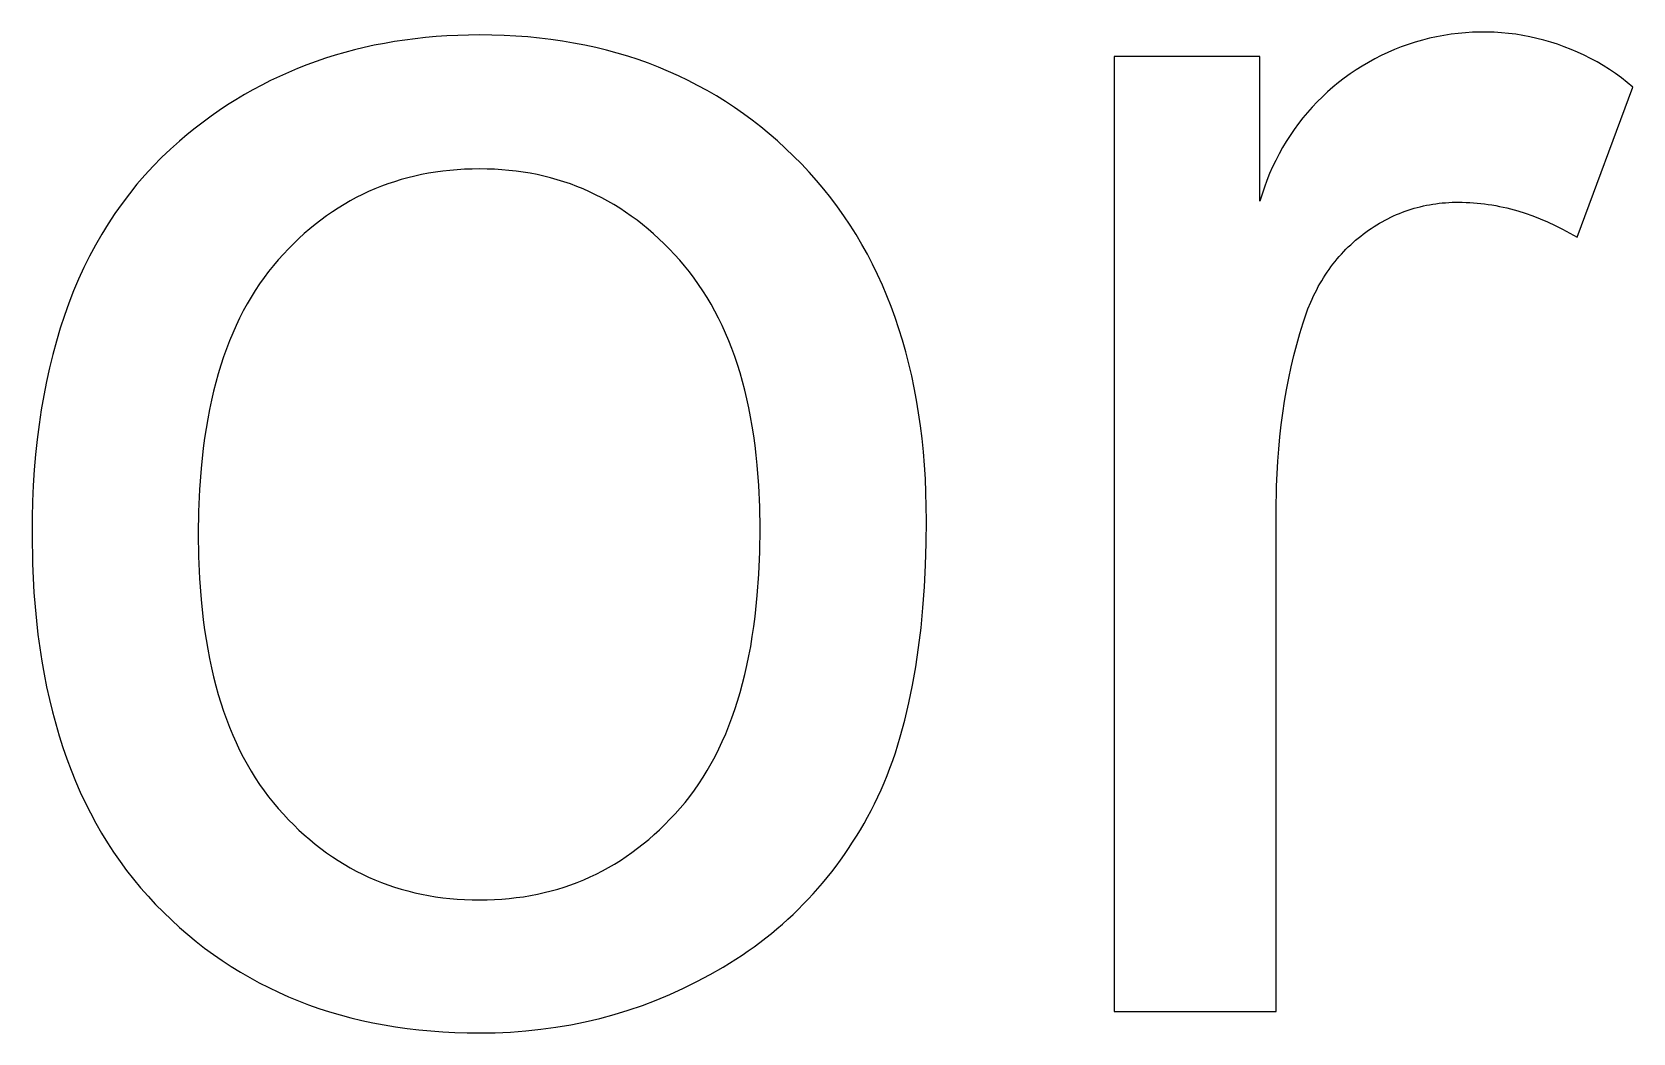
# Model space of a CAD drawing. Extents: x -87 to 75, y -128 to -16.
# Drawn here: x -85.63 to -75.92, y -126.13 to -120.06 of the extents above; entities that cross this region are included whole.
import ezdxf

# ---------------------------------------------------------------- set-up
doc = ezdxf.new("R2010")
doc.units = 0
doc.layers.add('MOSFET', color=7, linetype='CONTINUOUS')

msp = doc.modelspace()

# ---------------------------------------------------------------- linework, layer by layer
at = {"layer": 'MOSFET'}
for p, q in [((-83.5529, -120.1406), (-83.6133, -120.1537)), ((-83.4918, -120.1286), (-83.5529, -120.1406)), ((-83.4301, -120.1179), (-83.4918, -120.1286)), ((-83.3678, -120.1085), (-83.4301, -120.1179)), ((-83.3048, -120.1003), (-83.3678, -120.1085)), ((-83.2412, -120.0934), (-83.3048, -120.1003)), ((-83.1769, -120.0878), (-83.2412, -120.0934)), ((-83.112, -120.0834), (-83.1769, -120.0878)), ((-83.0464, -120.0802), (-83.112, -120.0834)), ((-82.9803, -120.0783), (-83.0464, -120.0802)), ((-82.9134, -120.0777), (-82.9803, -120.0783)), ((-82.8392, -120.0785), (-82.9134, -120.0777)), ((-82.7658, -120.0808), (-82.8392, -120.0785)), ((-82.6933, -120.0846), (-82.7658, -120.0808)), ((-82.6217, -120.0899), (-82.6933, -120.0846)), ((-82.5509, -120.0968), (-82.6217, -120.0899)), ((-82.4809, -120.1052), (-82.5509, -120.0968)), ((-82.4118, -120.1152), (-82.4809, -120.1052)), ((-82.3436, -120.1266), (-82.4118, -120.1152)), ((-82.2762, -120.1396), (-82.3436, -120.1266)), ((-82.2096, -120.1541), (-82.2762, -120.1396)), ((-83.9059, -120.2386), (-83.9625, -120.2593)), ((-83.8487, -120.2191), (-83.9059, -120.2386)), ((-83.7908, -120.2009), (-83.8487, -120.2191)), ((-83.7323, -120.1839), (-83.7908, -120.2009)), ((-83.6731, -120.1682), (-83.7323, -120.1839)), ((-83.6133, -120.1537), (-83.6731, -120.1682)), ((-82.1439, -120.1702), (-82.2096, -120.1541)), ((-82.0791, -120.1878), (-82.1439, -120.1702)), ((-82.0151, -120.2069), (-82.0791, -120.1878)), ((-81.9519, -120.2275), (-82.0151, -120.2069)), ((-81.8897, -120.2497), (-81.9519, -120.2275)), ((-78.18, -120.2086), (-79.0634, -120.2086)), ((-79.0634, -120.2086), (-79.0634, -126)), ((-78.18, -121.0866), (-78.18, -120.2086)), ((-84.1285, -120.3291), (-84.1825, -120.3548)), ((-84.0738, -120.3046), (-84.1285, -120.3291)), ((-84.0185, -120.2813), (-84.0738, -120.3046)), ((-83.9625, -120.2593), (-84.0185, -120.2813)), ((-81.8282, -120.2733), (-81.8897, -120.2497)), ((-81.7676, -120.2986), (-81.8282, -120.2733)), ((-81.7079, -120.3253), (-81.7676, -120.2986)), ((-81.649, -120.3536), (-81.7079, -120.3253)), ((-84.2887, -120.4101), (-84.3408, -120.4397)), ((-84.2359, -120.3819), (-84.2887, -120.4101)), ((-84.1825, -120.3548), (-84.2359, -120.3819)), ((-81.591, -120.3834), (-81.649, -120.3536)), ((-81.5338, -120.4147), (-81.591, -120.3834)), ((-81.4775, -120.4476), (-81.5338, -120.4147)), ((-76.2549, -121.3047), (-75.9168, -120.394)), ((-84.4432, -120.5025), (-84.4934, -120.5358)), ((-84.3923, -120.4705), (-84.4432, -120.5025)), ((-84.3408, -120.4397), (-84.3923, -120.4705)), ((-81.422, -120.482), (-81.4775, -120.4476)), ((-81.3674, -120.5179), (-81.422, -120.482)), ((-81.3137, -120.5553), (-81.3674, -120.5179)), ((-84.5919, -120.6062), (-84.6402, -120.6433)), ((-84.5429, -120.5704), (-84.5919, -120.6062)), ((-84.4934, -120.5358), (-84.5429, -120.5704)), ((-81.2607, -120.5943), (-81.3137, -120.5553)), ((-81.2087, -120.6348), (-81.2607, -120.5943)), ((-84.7348, -120.7212), (-84.7899, -120.7704)), ((-84.6878, -120.6816), (-84.7348, -120.7212)), ((-84.6402, -120.6433), (-84.6878, -120.6816)), ((-81.1575, -120.6768), (-81.2087, -120.6348)), ((-81.1071, -120.7204), (-81.1575, -120.6768)), ((-81.0576, -120.7655), (-81.1071, -120.7204)), ((-84.8431, -120.8213), (-84.8947, -120.8737)), ((-84.7899, -120.7704), (-84.8431, -120.8213)), ((-81.0089, -120.8121), (-81.0576, -120.7655)), ((-80.9611, -120.8603), (-81.0089, -120.8121)), ((-84.8947, -120.8737), (-84.9444, -120.9278)), ((-83.2235, -120.9166), (-83.2658, -120.9247)), ((-83.1807, -120.9096), (-83.2235, -120.9166)), ((-83.1374, -120.9037), (-83.1807, -120.9096)), ((-83.0936, -120.8989), (-83.1374, -120.9037)), ((-83.0493, -120.8951), (-83.0936, -120.8989)), ((-83.0045, -120.8924), (-83.0493, -120.8951)), ((-82.9592, -120.8908), (-83.0045, -120.8924)), ((-82.9134, -120.8903), (-82.9592, -120.8908)), ((-82.8683, -120.8908), (-82.9134, -120.8903)), ((-82.8237, -120.8924), (-82.8683, -120.8908)), ((-82.7795, -120.8951), (-82.8237, -120.8924)), ((-82.7358, -120.8989), (-82.7795, -120.8951)), ((-82.6926, -120.9038), (-82.7358, -120.8989)), ((-82.6498, -120.9097), (-82.6926, -120.9038)), ((-82.6075, -120.9167), (-82.6498, -120.9097)), ((-82.5656, -120.9248), (-82.6075, -120.9167)), ((-80.9145, -120.9098), (-80.9611, -120.8603)), ((-80.8694, -120.9604), (-80.9145, -120.9098)), ((-84.9925, -120.9836), (-85.0388, -121.0409)), ((-84.9444, -120.9278), (-84.9925, -120.9836)), ((-83.5485, -121.0113), (-83.5869, -121.0279)), ((-83.5096, -120.9957), (-83.5485, -121.0113)), ((-83.4702, -120.9812), (-83.5096, -120.9957)), ((-83.4303, -120.9677), (-83.4702, -120.9812)), ((-83.3899, -120.9553), (-83.4303, -120.9677)), ((-83.3491, -120.944), (-83.3899, -120.9553)), ((-83.3077, -120.9338), (-83.3491, -120.944)), ((-83.2658, -120.9247), (-83.3077, -120.9338)), ((-82.5242, -120.934), (-82.5656, -120.9248)), ((-82.4833, -120.9443), (-82.5242, -120.934)), ((-82.4428, -120.9557), (-82.4833, -120.9443)), ((-82.4028, -120.9681), (-82.4428, -120.9557)), ((-82.3633, -120.9816), (-82.4028, -120.9681)), ((-82.3242, -120.9962), (-82.3633, -120.9816)), ((-82.2856, -121.0119), (-82.3242, -120.9962)), ((-82.2474, -121.0286), (-82.2856, -121.0119)), ((-80.8257, -121.0122), (-80.8694, -120.9604)), ((-80.7835, -121.0652), (-80.8257, -121.0122)), ((-85.0833, -121.0999), (-85.1261, -121.1605)), ((-85.0388, -121.0409), (-85.0833, -121.0999)), ((-83.7357, -121.1054), (-83.7717, -121.1275)), ((-83.6992, -121.0844), (-83.7357, -121.1054)), ((-83.6623, -121.0645), (-83.6992, -121.0844)), ((-83.6248, -121.0457), (-83.6623, -121.0645)), ((-83.5869, -121.0279), (-83.6248, -121.0457)), ((-82.2098, -121.0465), (-82.2474, -121.0286)), ((-82.1725, -121.0654), (-82.2098, -121.0465)), ((-82.1358, -121.0854), (-82.1725, -121.0654)), ((-82.0995, -121.1065), (-82.1358, -121.0854)), ((-82.0636, -121.1286), (-82.0995, -121.1065)), ((-80.7428, -121.1194), (-80.7835, -121.0652)), ((-77.1882, -121.1149), (-77.1695, -121.1109)), ((-77.1695, -121.1109), (-77.1506, -121.1073)), ((-77.1506, -121.1073), (-77.1316, -121.1041)), ((-77.1316, -121.1041), (-77.1124, -121.1013)), ((-77.1124, -121.1013), (-77.0931, -121.0988)), ((-77.0931, -121.0988), (-77.0737, -121.0968)), ((-77.0737, -121.0968), (-77.0542, -121.095)), ((-77.0542, -121.095), (-77.0345, -121.0937)), ((-77.0345, -121.0937), (-77.0147, -121.0928)), ((-77.0147, -121.0928), (-76.9948, -121.0922)), ((-76.9948, -121.0922), (-76.9748, -121.092)), ((-76.9748, -121.092), (-76.9523, -121.0922)), ((-76.9523, -121.0922), (-76.9298, -121.0929)), ((-76.9298, -121.0929), (-76.9073, -121.0939)), ((-76.9073, -121.0939), (-76.8848, -121.0953)), ((-76.8848, -121.0953), (-76.8623, -121.0972)), ((-76.8623, -121.0972), (-76.8398, -121.0995)), ((-76.8398, -121.0995), (-76.8173, -121.1022)), ((-76.8173, -121.1022), (-76.7948, -121.1053)), ((-76.7948, -121.1053), (-76.7723, -121.1088)), ((-76.7723, -121.1088), (-76.7498, -121.1128)), ((-76.7498, -121.1128), (-76.7273, -121.1172)), ((-85.1261, -121.1605), (-85.1672, -121.2228)), ((-83.8766, -121.2001), (-83.9106, -121.2264)), ((-83.8421, -121.1748), (-83.8766, -121.2001)), ((-83.8071, -121.1506), (-83.8421, -121.1748)), ((-83.7717, -121.1275), (-83.8071, -121.1506)), ((-82.0283, -121.1519), (-82.0636, -121.1286)), ((-81.9934, -121.1762), (-82.0283, -121.1519)), ((-81.9589, -121.2016), (-81.9934, -121.1762)), ((-81.925, -121.2281), (-81.9589, -121.2016)), ((-80.7035, -121.1747), (-80.7428, -121.1194)), ((-80.6658, -121.2312), (-80.7035, -121.1747)), ((-77.4376, -121.2102), (-77.4206, -121.2009)), ((-77.4206, -121.2009), (-77.4035, -121.192)), ((-77.4035, -121.192), (-77.3862, -121.1835)), ((-77.3862, -121.1835), (-77.3689, -121.1754)), ((-77.3689, -121.1754), (-77.3514, -121.1676)), ((-77.3514, -121.1676), (-77.3338, -121.1603)), ((-77.3338, -121.1603), (-77.316, -121.1533)), ((-77.316, -121.1533), (-77.2982, -121.1467)), ((-77.2982, -121.1467), (-77.2802, -121.1404)), ((-77.2802, -121.1404), (-77.262, -121.1346)), ((-77.262, -121.1346), (-77.2438, -121.1291)), ((-77.2438, -121.1291), (-77.2254, -121.124)), ((-77.2254, -121.124), (-77.2069, -121.1192)), ((-77.2069, -121.1192), (-77.1882, -121.1149)), ((-76.7273, -121.1172), (-76.7048, -121.1219)), ((-76.7048, -121.1219), (-76.6823, -121.1271)), ((-76.6823, -121.1271), (-76.6599, -121.1327)), ((-76.6599, -121.1327), (-76.6149, -121.1452)), ((-76.6149, -121.1452), (-76.5699, -121.1593)), ((-76.5699, -121.1593), (-76.5249, -121.1751)), ((-76.5249, -121.1751), (-76.4799, -121.1925)), ((-76.4799, -121.1925), (-76.4349, -121.2117)), ((-85.2065, -121.2867), (-85.244, -121.3522)), ((-85.1672, -121.2228), (-85.2065, -121.2867)), ((-83.9772, -121.2824), (-84.0097, -121.3119)), ((-83.9441, -121.2539), (-83.9772, -121.2824)), ((-83.9106, -121.2264), (-83.9441, -121.2539)), ((-81.8914, -121.2557), (-81.925, -121.2281)), ((-81.8584, -121.2843), (-81.8914, -121.2557)), ((-81.8258, -121.314), (-81.8584, -121.2843)), ((-80.6295, -121.2889), (-80.6658, -121.2312)), ((-80.5947, -121.3477), (-80.6295, -121.2889)), ((-77.5843, -121.3104), (-77.5687, -121.2979)), ((-77.5687, -121.2979), (-77.5528, -121.2856)), ((-77.5528, -121.2856), (-77.5367, -121.2737)), ((-77.5367, -121.2737), (-77.5205, -121.2622)), ((-77.5205, -121.2622), (-77.5042, -121.251)), ((-77.5042, -121.251), (-77.4877, -121.2402)), ((-77.4877, -121.2402), (-77.4711, -121.2298)), ((-77.4711, -121.2298), (-77.4544, -121.2198)), ((-77.4544, -121.2198), (-77.4376, -121.2102)), ((-76.4349, -121.2117), (-76.3899, -121.2324)), ((-76.3899, -121.2324), (-76.3449, -121.2549)), ((-76.3449, -121.2549), (-76.2999, -121.2789)), ((-76.2999, -121.2789), (-76.2549, -121.3047)), ((-85.244, -121.3522), (-85.2798, -121.4193)), ((-84.0733, -121.3743), (-84.1044, -121.4072)), ((-84.0418, -121.3426), (-84.0733, -121.3743)), ((-84.0097, -121.3119), (-84.0418, -121.3426)), ((-81.7937, -121.3448), (-81.8258, -121.314)), ((-81.762, -121.3767), (-81.7937, -121.3448)), ((-81.7308, -121.4097), (-81.762, -121.3767)), ((-80.5614, -121.4077), (-80.5947, -121.3477)), ((-77.6854, -121.4064), (-77.6718, -121.3918)), ((-77.6718, -121.3918), (-77.6579, -121.3775)), ((-77.6579, -121.3775), (-77.6438, -121.3635)), ((-77.6438, -121.3635), (-77.6293, -121.3498)), ((-77.6293, -121.3498), (-77.6146, -121.3364)), ((-77.6146, -121.3364), (-77.5996, -121.3232)), ((-77.5996, -121.3232), (-77.5843, -121.3104)), ((-85.3139, -121.4881), (-85.3462, -121.5585)), ((-85.2798, -121.4193), (-85.3139, -121.4881)), ((-84.1648, -121.476), (-84.1937, -121.5121)), ((-84.135, -121.441), (-84.1648, -121.476)), ((-84.1044, -121.4072), (-84.135, -121.441)), ((-81.7001, -121.4438), (-81.7308, -121.4097)), ((-81.67, -121.4789), (-81.7001, -121.4438)), ((-81.641, -121.515), (-81.67, -121.4789)), ((-80.5296, -121.4688), (-80.5614, -121.4077)), ((-80.4992, -121.5311), (-80.5296, -121.4688)), ((-77.7723, -121.5167), (-77.7608, -121.5001)), ((-77.7608, -121.5001), (-77.7489, -121.4837)), ((-77.7489, -121.4837), (-77.7368, -121.4677)), ((-77.7368, -121.4677), (-77.7244, -121.4519)), ((-77.7244, -121.4519), (-77.7116, -121.4364)), ((-77.7116, -121.4364), (-77.6986, -121.4213)), ((-77.6986, -121.4213), (-77.6854, -121.4064)), ((-85.3462, -121.5585), (-85.3768, -121.6305)), ((-84.2487, -121.5875), (-84.2748, -121.6269)), ((-84.2217, -121.5492), (-84.2487, -121.5875)), ((-84.1937, -121.5121), (-84.2217, -121.5492)), ((-81.6128, -121.5521), (-81.641, -121.515)), ((-81.5857, -121.5903), (-81.6128, -121.5521)), ((-81.5595, -121.6294), (-81.5857, -121.5903)), ((-80.4704, -121.5946), (-80.4992, -121.5311)), ((-80.443, -121.6593), (-80.4704, -121.5946)), ((-77.8258, -121.6043), (-77.8157, -121.5862)), ((-77.8157, -121.5862), (-77.8053, -121.5684)), ((-77.8053, -121.5684), (-77.7946, -121.5509)), ((-77.7946, -121.5509), (-77.7836, -121.5336)), ((-77.7836, -121.5336), (-77.7723, -121.5167)), ((-85.3768, -121.6305), (-85.4056, -121.7042)), ((-84.2999, -121.6673), (-84.3241, -121.7089)), ((-84.2748, -121.6269), (-84.2999, -121.6673)), ((-81.5342, -121.6696), (-81.5595, -121.6294)), ((-81.5099, -121.7108), (-81.5342, -121.6696)), ((-80.4171, -121.7251), (-80.443, -121.6593)), ((-77.8721, -121.6992), (-77.8634, -121.6796)), ((-77.8634, -121.6796), (-77.8545, -121.6604)), ((-77.8545, -121.6604), (-77.8452, -121.6414)), ((-77.8452, -121.6414), (-77.8357, -121.6227)), ((-77.8357, -121.6227), (-77.8258, -121.6043)), ((-85.4327, -121.7794), (-85.458, -121.8564)), ((-85.4056, -121.7042), (-85.4327, -121.7794)), ((-84.3473, -121.7515), (-84.3696, -121.7953)), ((-84.3241, -121.7089), (-84.3473, -121.7515)), ((-81.4865, -121.7531), (-81.5099, -121.7108)), ((-81.4641, -121.7963), (-81.4865, -121.7531)), ((-80.3926, -121.7921), (-80.4171, -121.7251)), ((-80.3697, -121.8602), (-80.3926, -121.7921)), ((-77.9182, -121.8228), (-77.904, -121.7804)), ((-77.904, -121.7804), (-77.8886, -121.7392)), ((-77.8886, -121.7392), (-77.8721, -121.6992)), ((-85.458, -121.8564), (-85.4816, -121.9349)), ((-84.4113, -121.8861), (-84.4307, -121.9331)), ((-84.3909, -121.8401), (-84.4113, -121.8861)), ((-84.3696, -121.7953), (-84.3909, -121.8401)), ((-81.4427, -121.8406), (-81.4641, -121.7963)), ((-81.4222, -121.8858), (-81.4427, -121.8406)), ((-81.4026, -121.9321), (-81.4222, -121.8858)), ((-80.3482, -121.9296), (-80.3697, -121.8602)), ((-77.9565, -121.9552), (-77.938, -121.8886)), ((-77.938, -121.8886), (-77.9182, -121.8228)), ((-85.4816, -121.9349), (-85.5034, -122.0151)), ((-84.4492, -121.9812), (-84.4667, -122.0305)), ((-84.4307, -121.9331), (-84.4492, -121.9812)), ((-81.3841, -121.9794), (-81.4026, -121.9321)), ((-81.3664, -122.0278), (-81.3841, -121.9794)), ((-80.3282, -122.0001), (-80.3482, -121.9296)), ((-77.9738, -122.0225), (-77.9565, -121.9552)), ((-85.5034, -122.0151), (-85.5235, -122.0969)), ((-84.4833, -122.0808), (-84.499, -122.1322)), ((-84.4667, -122.0305), (-84.4833, -122.0808)), ((-81.3497, -122.0771), (-81.3664, -122.0278)), ((-81.334, -122.1275), (-81.3497, -122.0771)), ((-80.3097, -122.0717), (-80.3282, -122.0001)), ((-80.2927, -122.1445), (-80.3097, -122.0717)), ((-77.9898, -122.0907), (-77.9738, -122.0225)), ((-85.5418, -122.1803), (-85.5584, -122.2654)), ((-85.5235, -122.0969), (-85.5418, -122.1803)), ((-84.499, -122.1322), (-84.5137, -122.1848)), ((-81.3192, -122.1788), (-81.334, -122.1275)), ((-81.3054, -122.2312), (-81.3192, -122.1788)), ((-80.2772, -122.2185), (-80.2927, -122.1445)), ((-78.0179, -122.2292), (-78.0045, -122.1596)), ((-78.0045, -122.1596), (-77.9898, -122.0907)), ((-85.5584, -122.2654), (-85.5733, -122.3521)), ((-84.5274, -122.2384), (-84.5402, -122.2931)), ((-84.5137, -122.1848), (-84.5274, -122.2384)), ((-81.2925, -122.2847), (-81.3054, -122.2312)), ((-80.2631, -122.2937), (-80.2772, -122.2185)), ((-78.03, -122.2996), (-78.0179, -122.2292)), ((-85.5733, -122.3521), (-85.5864, -122.4404)), ((-84.5521, -122.3489), (-84.563, -122.4058)), ((-84.5402, -122.2931), (-84.5521, -122.3489)), ((-81.2806, -122.3391), (-81.2925, -122.2847)), ((-81.2697, -122.3945), (-81.2806, -122.3391)), ((-80.2505, -122.37), (-80.2631, -122.2937)), ((-80.2394, -122.4475), (-80.2505, -122.37)), ((-78.0505, -122.4428), (-78.0409, -122.3708)), ((-78.0409, -122.3708), (-78.03, -122.2996)), ((-85.5864, -122.4404), (-85.5977, -122.5304)), ((-84.5729, -122.4639), (-84.5819, -122.523)), ((-84.563, -122.4058), (-84.5729, -122.4639)), ((-81.2597, -122.451), (-81.2697, -122.3945)), ((-81.2506, -122.5085), (-81.2597, -122.451)), ((-80.2298, -122.5261), (-80.2394, -122.4475)), ((-78.0588, -122.5155), (-78.0505, -122.4428)), ((-85.5977, -122.5304), (-85.6073, -122.6219)), ((-84.5819, -122.523), (-84.59, -122.5832)), ((-81.2425, -122.567), (-81.2506, -122.5085)), ((-81.2354, -122.6265), (-81.2425, -122.567)), ((-80.2216, -122.6059), (-80.2298, -122.5261)), ((-78.0658, -122.589), (-78.0588, -122.5155)), ((-85.6073, -122.6219), (-85.6152, -122.7151)), ((-84.59, -122.5832), (-84.6033, -122.7069)), ((-81.2292, -122.687), (-81.2354, -122.6265)), ((-80.215, -122.6869), (-80.2216, -122.6059)), ((-78.0792, -122.8141), (-78.0716, -122.6633)), ((-78.0716, -122.6633), (-78.0658, -122.589)), ((-85.6152, -122.7151), (-85.6213, -122.81)), ((-84.6033, -122.7069), (-84.6127, -122.835)), ((-81.2196, -122.8111), (-81.2292, -122.687)), ((-80.2098, -122.7691), (-80.215, -122.6869)), ((-85.6213, -122.81), (-85.6257, -122.9065)), ((-84.6127, -122.835), (-84.6184, -122.9674)), ((-81.2139, -122.9393), (-81.2196, -122.8111)), ((-80.2061, -122.8524), (-80.2098, -122.7691)), ((-80.2039, -122.9368), (-80.2061, -122.8524)), ((-78.0818, -122.968), (-78.0792, -122.8141)), ((-85.6257, -122.9065), (-85.6283, -123.0046)), ((-81.212, -123.0716), (-81.2139, -122.9393)), ((-80.2031, -123.0225), (-80.2039, -122.9368)), ((-85.6283, -123.0046), (-85.6292, -123.1043)), ((-84.6184, -122.9674), (-84.6203, -123.1043)), ((-80.2044, -123.1604), (-80.2031, -123.0225)), ((-78.0818, -126), (-78.0818, -122.968)), ((-85.6292, -123.1043), (-85.6262, -123.285)), ((-84.6203, -123.1043), (-84.6184, -123.2412)), ((-81.2139, -123.2118), (-81.212, -123.0716)), ((-84.6184, -123.2412), (-84.6127, -123.3737)), ((-81.2196, -123.3474), (-81.2139, -123.2118)), ((-80.2084, -123.2945), (-80.2044, -123.1604)), ((-85.6262, -123.285), (-85.6175, -123.4603)), ((-80.2149, -123.4249), (-80.2084, -123.2945)), ((-84.6127, -123.3737), (-84.6033, -123.5018)), ((-81.2291, -123.4785), (-81.2196, -123.3474)), ((-80.2241, -123.5516), (-80.2149, -123.4249)), ((-85.6175, -123.4603), (-85.6109, -123.5459)), ((-84.6033, -123.5018), (-84.59, -123.6256)), ((-81.2423, -123.605), (-81.2291, -123.4785)), ((-85.6109, -123.5459), (-85.6028, -123.6302)), ((-85.6028, -123.6302), (-85.5933, -123.7132)), ((-84.59, -123.6256), (-84.5819, -123.6858)), ((-81.2504, -123.6665), (-81.2423, -123.605)), ((-80.2359, -123.6746), (-80.2241, -123.5516)), ((-85.5933, -123.7132), (-85.5823, -123.7948)), ((-84.5819, -123.6858), (-84.5729, -123.745)), ((-81.2693, -123.7862), (-81.2594, -123.7269)), ((-81.2594, -123.7269), (-81.2504, -123.6665)), ((-80.2503, -123.7938), (-80.2359, -123.6746)), ((-85.5823, -123.7948), (-85.5699, -123.8751)), ((-84.5729, -123.745), (-84.563, -123.8031)), ((-84.563, -123.8031), (-84.5521, -123.86)), ((-81.2802, -123.8443), (-81.2693, -123.7862)), ((-80.2673, -123.9093), (-80.2503, -123.7938)), ((-85.5699, -123.8751), (-85.5559, -123.954)), ((-84.5521, -123.86), (-84.5402, -123.9159)), ((-84.5402, -123.9159), (-84.5274, -123.9707)), ((-81.3049, -123.9572), (-81.2921, -123.9013)), ((-81.2921, -123.9013), (-81.2802, -123.8443)), ((-80.287, -124.0211), (-80.2673, -123.9093)), ((-85.5559, -123.954), (-85.5406, -124.0316)), ((-84.5274, -123.9707), (-84.5137, -124.0244)), ((-84.5137, -124.0244), (-84.499, -124.077)), ((-81.3333, -124.0654), (-81.3186, -124.0119)), ((-81.3186, -124.0119), (-81.3049, -123.9572)), ((-80.3093, -124.1292), (-80.287, -124.0211)), ((-85.5406, -124.0316), (-85.5237, -124.1079)), ((-85.5237, -124.1079), (-85.5054, -124.1828)), ((-84.499, -124.077), (-84.4833, -124.1285)), ((-81.3656, -124.1692), (-81.349, -124.1179)), ((-81.349, -124.1179), (-81.3333, -124.0654)), ((-85.5054, -124.1828), (-85.4857, -124.2563)), ((-84.4833, -124.1285), (-84.4667, -124.179)), ((-84.4667, -124.179), (-84.4492, -124.2283)), ((-81.4016, -124.2683), (-81.3831, -124.2193)), ((-81.3831, -124.2193), (-81.3656, -124.1692)), ((-80.3341, -124.2335), (-80.3093, -124.1292)), ((-85.4857, -124.2563), (-85.4644, -124.3286)), ((-84.4492, -124.2283), (-84.4307, -124.2765)), ((-84.4307, -124.2765), (-84.4113, -124.3237)), ((-81.4414, -124.3629), (-81.421, -124.3162)), ((-81.421, -124.3162), (-81.4016, -124.2683)), ((-80.3617, -124.3341), (-80.3341, -124.2335)), ((-85.4644, -124.3286), (-85.4417, -124.3995)), ((-85.4417, -124.3995), (-85.4176, -124.469)), ((-84.4113, -124.3237), (-84.3909, -124.3697)), ((-84.3909, -124.3697), (-84.3696, -124.4147)), ((-84.3696, -124.4147), (-84.3473, -124.4586)), ((-81.485, -124.453), (-81.4627, -124.4085)), ((-81.4627, -124.4085), (-81.4414, -124.3629)), ((-80.3918, -124.431), (-80.3764, -124.383)), ((-80.3764, -124.383), (-80.3617, -124.3341)), ((-85.4176, -124.469), (-85.3919, -124.5372)), ((-84.3473, -124.4586), (-84.3241, -124.5014)), ((-84.3241, -124.5014), (-84.2999, -124.5431)), ((-81.5324, -124.5385), (-81.5082, -124.4963)), ((-81.5082, -124.4963), (-81.485, -124.453)), ((-80.4245, -124.5241), (-80.4078, -124.478)), ((-80.4078, -124.478), (-80.3918, -124.431)), ((-85.3919, -124.5372), (-85.3648, -124.604)), ((-85.3648, -124.604), (-85.3363, -124.6696)), ((-84.2999, -124.5431), (-84.2748, -124.5837)), ((-84.2748, -124.5837), (-84.2487, -124.6232)), ((-81.5836, -124.6194), (-81.5575, -124.5795)), ((-81.5575, -124.5795), (-81.5324, -124.5385)), ((-80.4599, -124.6135), (-80.4419, -124.5693)), ((-80.4419, -124.5693), (-80.4245, -124.5241)), ((-85.3363, -124.6696), (-85.3063, -124.7337)), ((-84.2487, -124.6232), (-84.2217, -124.6616)), ((-84.2217, -124.6616), (-84.1937, -124.6989)), ((-84.1937, -124.6989), (-84.1648, -124.7351)), ((-81.6675, -124.7322), (-81.6386, -124.6957)), ((-81.6386, -124.6957), (-81.6106, -124.6581)), ((-81.6106, -124.6581), (-81.5836, -124.6194)), ((-80.5179, -124.7407), (-80.4979, -124.6992)), ((-80.4979, -124.6992), (-80.4786, -124.6568)), ((-80.4786, -124.6568), (-80.4599, -124.6135)), ((-85.3063, -124.7337), (-85.2748, -124.7966)), ((-85.2748, -124.7966), (-85.2418, -124.8581)), ((-84.1648, -124.7351), (-84.135, -124.7703)), ((-84.135, -124.7703), (-84.1044, -124.8043)), ((-81.759, -124.8349), (-81.7279, -124.8018)), ((-81.7279, -124.8018), (-81.6973, -124.7676)), ((-81.6973, -124.7676), (-81.6675, -124.7322)), ((-80.5598, -124.821), (-80.5385, -124.7812)), ((-80.5385, -124.7812), (-80.5179, -124.7407)), ((-85.2418, -124.8581), (-85.2074, -124.9182)), ((-84.1044, -124.8043), (-84.0733, -124.8373)), ((-84.0733, -124.8373), (-84.0418, -124.8692)), ((-84.0418, -124.8692), (-84.0097, -124.9)), ((-84.0097, -124.9), (-83.9772, -124.9297)), ((-81.855, -124.9278), (-81.8225, -124.8979)), ((-81.8225, -124.8979), (-81.7905, -124.867)), ((-81.7905, -124.867), (-81.759, -124.8349)), ((-80.6271, -124.9369), (-80.6041, -124.8988)), ((-80.6041, -124.8988), (-80.5816, -124.8602)), ((-80.5816, -124.8602), (-80.5598, -124.821)), ((-85.2074, -124.9182), (-85.1715, -124.977)), ((-85.1715, -124.977), (-85.1342, -125.0345)), ((-83.9772, -124.9297), (-83.9441, -124.9584)), ((-83.9441, -124.9584), (-83.9106, -124.986)), ((-83.9106, -124.986), (-83.8766, -125.0124)), ((-81.9554, -125.0109), (-81.9214, -124.9843)), ((-81.9214, -124.9843), (-81.888, -124.9566)), ((-81.888, -124.9566), (-81.855, -124.9278)), ((-80.675, -125.0114), (-80.6508, -124.9744)), ((-80.6508, -124.9744), (-80.6271, -124.9369)), ((-85.1342, -125.0345), (-85.0954, -125.0906)), ((-85.0954, -125.0906), (-85.0551, -125.1454)), ((-83.8766, -125.0124), (-83.8421, -125.0378)), ((-83.8421, -125.0378), (-83.8071, -125.0622)), ((-83.8071, -125.0622), (-83.7717, -125.0854)), ((-83.7717, -125.0854), (-83.7357, -125.1076)), ((-82.0959, -125.1065), (-82.06, -125.0842)), ((-82.06, -125.0842), (-82.0246, -125.0609)), ((-82.0246, -125.0609), (-81.9898, -125.0364)), ((-81.9898, -125.0364), (-81.9554, -125.0109)), ((-80.7513, -125.119), (-80.7253, -125.0837)), ((-80.7253, -125.0837), (-80.6999, -125.0478)), ((-80.6999, -125.0478), (-80.675, -125.0114)), ((-85.0551, -125.1454), (-85.0133, -125.1988)), ((-83.7357, -125.1076), (-83.6992, -125.1287)), ((-83.6992, -125.1287), (-83.6623, -125.1487)), ((-83.6623, -125.1487), (-83.6248, -125.1676)), ((-83.6248, -125.1676), (-83.5869, -125.1854)), ((-83.5869, -125.1854), (-83.5485, -125.2022)), ((-82.2823, -125.2016), (-82.244, -125.1847)), ((-82.244, -125.1847), (-82.2063, -125.1668)), ((-82.2063, -125.1668), (-82.169, -125.1478)), ((-82.169, -125.1478), (-82.1322, -125.1277)), ((-82.1322, -125.1277), (-82.0959, -125.1065)), ((-80.833, -125.2215), (-80.8052, -125.1879)), ((-80.8052, -125.1879), (-80.7779, -125.1537)), ((-80.7779, -125.1537), (-80.7513, -125.119)), ((-85.0133, -125.1988), (-84.9701, -125.2509)), ((-84.9701, -125.2509), (-84.9255, -125.3016)), ((-83.5485, -125.2022), (-83.5096, -125.2178)), ((-83.5096, -125.2178), (-83.4702, -125.2324)), ((-83.4702, -125.2324), (-83.4303, -125.246)), ((-83.4303, -125.246), (-83.3899, -125.2584)), ((-83.3899, -125.2584), (-83.3491, -125.2697)), ((-83.3491, -125.2697), (-83.3077, -125.28)), ((-83.3077, -125.28), (-83.2658, -125.2892)), ((-82.6055, -125.2972), (-82.5634, -125.289)), ((-82.5634, -125.289), (-82.5218, -125.2798)), ((-82.5218, -125.2798), (-82.4807, -125.2695)), ((-82.4807, -125.2695), (-82.44, -125.2581)), ((-82.44, -125.2581), (-82.3999, -125.2456)), ((-82.3999, -125.2456), (-82.3602, -125.232)), ((-82.3602, -125.232), (-82.321, -125.2173)), ((-82.321, -125.2173), (-82.2823, -125.2016)), ((-80.92, -125.319), (-80.8904, -125.2871)), ((-80.8904, -125.2871), (-80.8614, -125.2546)), ((-80.8614, -125.2546), (-80.833, -125.2215)), ((-84.9255, -125.3016), (-84.8793, -125.3511)), ((-84.8793, -125.3511), (-84.832, -125.399)), ((-83.2658, -125.2892), (-83.2235, -125.2973)), ((-83.2235, -125.2973), (-83.1807, -125.3043)), ((-83.1807, -125.3043), (-83.1374, -125.3103)), ((-83.1374, -125.3103), (-83.0936, -125.3151)), ((-83.0936, -125.3151), (-83.0493, -125.3189)), ((-83.0493, -125.3189), (-83.0045, -125.3216)), ((-83.0045, -125.3216), (-82.9592, -125.3232)), ((-82.9592, -125.3232), (-82.9134, -125.3238)), ((-82.9134, -125.3238), (-82.868, -125.3232)), ((-82.868, -125.3232), (-82.823, -125.3216)), ((-82.823, -125.3216), (-82.7786, -125.3189)), ((-82.7786, -125.3189), (-82.7346, -125.3151)), ((-82.7346, -125.3151), (-82.6911, -125.3102)), ((-82.6911, -125.3102), (-82.648, -125.3042)), ((-82.648, -125.3042), (-82.6055, -125.2972)), ((-81.0124, -125.4115), (-80.981, -125.3812)), ((-80.981, -125.3812), (-80.9502, -125.3504)), ((-80.9502, -125.3504), (-80.92, -125.319)), ((-84.832, -125.399), (-84.7838, -125.4455)), ((-84.7838, -125.4455), (-84.7347, -125.4904)), ((-81.1102, -125.4989), (-81.077, -125.4703)), ((-81.077, -125.4703), (-81.0444, -125.4412)), ((-81.0444, -125.4412), (-81.0124, -125.4115)), ((-84.7347, -125.4904), (-84.6846, -125.5338)), ((-84.6846, -125.5338), (-84.6336, -125.5757)), ((-84.6336, -125.5757), (-84.5818, -125.6161)), ((-81.2134, -125.5813), (-81.1784, -125.5544)), ((-81.1784, -125.5544), (-81.144, -125.5269)), ((-81.144, -125.5269), (-81.1102, -125.4989)), ((-84.5818, -125.6161), (-84.529, -125.6549)), ((-84.529, -125.6549), (-84.4753, -125.6922)), ((-81.3592, -125.6833), (-81.3219, -125.6587)), ((-81.3219, -125.6587), (-81.2851, -125.6334)), ((-81.2851, -125.6334), (-81.2489, -125.6076)), ((-81.2489, -125.6076), (-81.2134, -125.5813)), ((-84.4753, -125.6922), (-84.4207, -125.728)), ((-84.4207, -125.728), (-84.3652, -125.7623)), ((-84.3652, -125.7623), (-84.3087, -125.795)), ((-81.5147, -125.7764), (-81.4358, -125.731)), ((-81.4358, -125.731), (-81.3972, -125.7074)), ((-81.3972, -125.7074), (-81.3592, -125.6833)), ((-84.3087, -125.795), (-84.2514, -125.8263)), ((-84.2514, -125.8263), (-84.1932, -125.856)), ((-84.1932, -125.856), (-84.134, -125.8841)), ((-81.7591, -125.8969), (-81.6767, -125.8595)), ((-81.6767, -125.8595), (-81.5952, -125.8193)), ((-81.5952, -125.8193), (-81.5147, -125.7764)), ((-84.134, -125.8841), (-84.0739, -125.9108)), ((-84.0739, -125.9108), (-84.013, -125.9359)), ((-84.013, -125.9359), (-83.9511, -125.9595)), ((-83.9511, -125.9595), (-83.8883, -125.9816)), ((-82.0117, -125.9924), (-81.9266, -125.9633)), ((-81.9266, -125.9633), (-81.8424, -125.9315)), ((-81.8424, -125.9315), (-81.7591, -125.8969)), ((-83.8883, -125.9816), (-83.8245, -126.0022)), ((-83.8245, -126.0022), (-83.7599, -126.0212)), ((-83.7599, -126.0212), (-83.6944, -126.0387)), ((-83.6944, -126.0387), (-83.628, -126.0547)), ((-83.628, -126.0547), (-83.5606, -126.0692)), ((-82.3614, -126.081), (-82.2726, -126.063)), ((-82.2726, -126.063), (-82.1847, -126.0423)), ((-82.1847, -126.0423), (-82.0978, -126.0187)), ((-82.0978, -126.0187), (-82.0117, -125.9924)), ((-79.0634, -126), (-78.0818, -126)), ((-83.5606, -126.0692), (-83.4923, -126.0821)), ((-83.4923, -126.0821), (-83.4232, -126.0936)), ((-83.4232, -126.0936), (-83.3531, -126.1035)), ((-83.3531, -126.1035), (-83.2821, -126.1118)), ((-83.2821, -126.1118), (-83.2102, -126.1187)), ((-83.2102, -126.1187), (-83.1373, -126.124)), ((-83.1373, -126.124), (-83.0636, -126.1278)), ((-83.0636, -126.1278), (-82.989, -126.1301)), ((-82.989, -126.1301), (-82.9134, -126.1309)), ((-82.9134, -126.1309), (-82.8191, -126.1295)), ((-82.8191, -126.1295), (-82.7258, -126.1253)), ((-82.7258, -126.1253), (-82.6333, -126.1184)), ((-82.6333, -126.1184), (-82.5418, -126.1087)), ((-82.5418, -126.1087), (-82.4511, -126.0963)), ((-82.4511, -126.0963), (-82.3614, -126.081))]:
    msp.add_line(p, q, dxfattribs=at)
msp.add_arc((-76.8265, -121.4653), 1.4055, 49.66559, 164.36516, dxfattribs=at)

doc.saveas('drawing.dxf')
